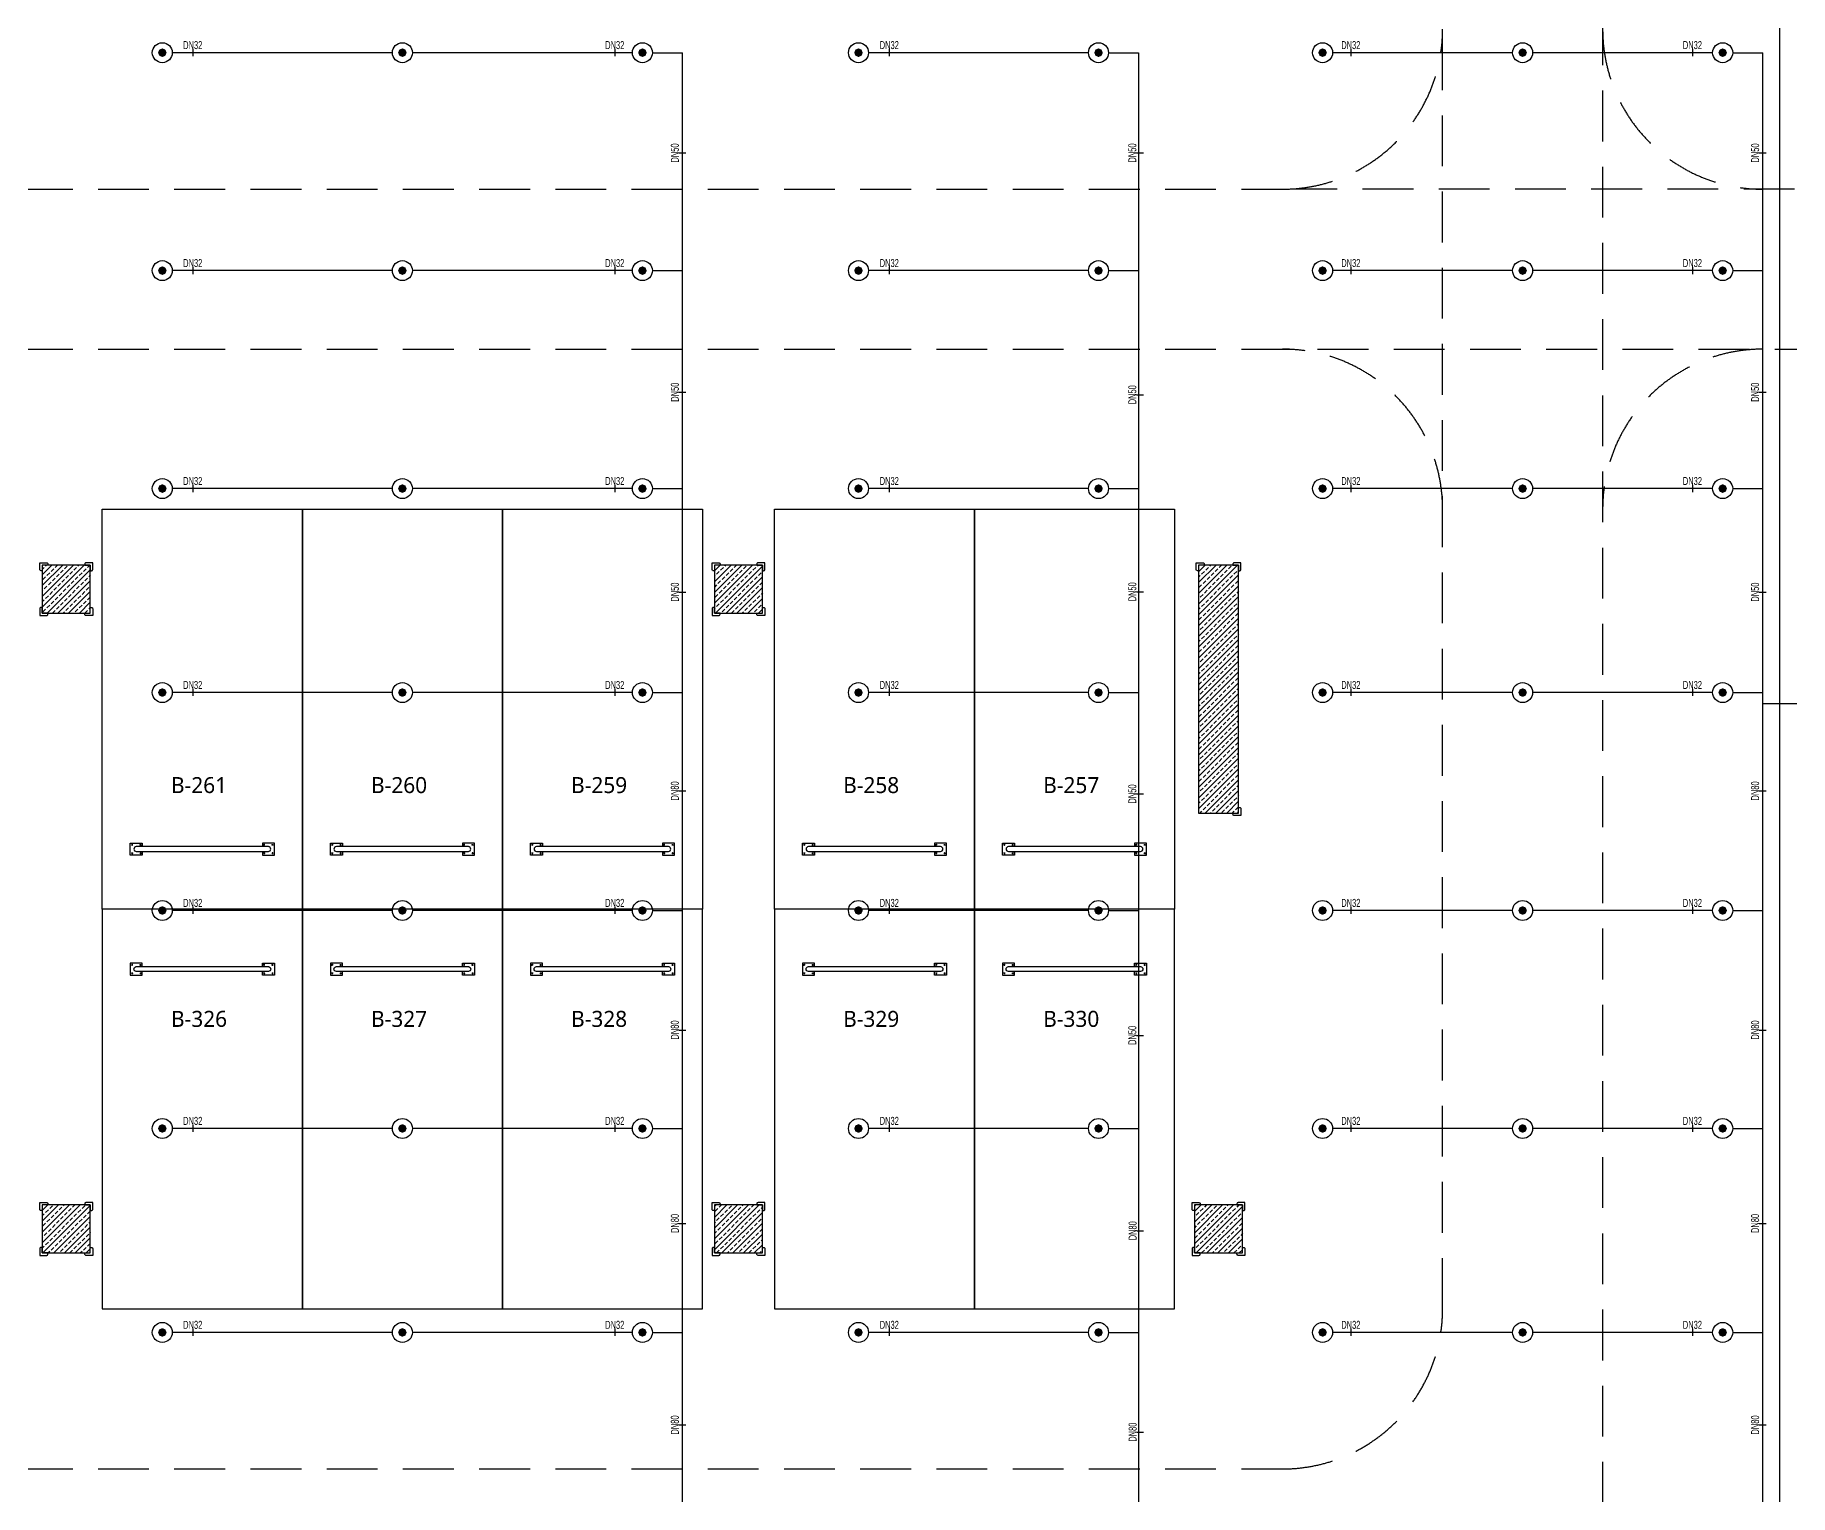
# Model space of a CAD drawing. Header units: millimetres. Extents: x -379292 to 1221486, y 92049 to 447512.
# Drawn here: x 394038 to 415968, y 205294 to 223545 of the extents above; entities that cross this region are included whole.
import ezdxf
from ezdxf.enums import TextEntityAlignment as Align

# ---------------------------------------------------------------- set-up
doc = ezdxf.new("R2010")
doc.units = ezdxf.units.MM
doc.linetypes.add('HIDDEN', pattern=[9.525, 6.35, -3.175])
for name, color, linetype in [('-M-YNGN-BORUID', 7, 'Continuous'), ('-M-YNGN-BORUUZUN', 7, 'Continuous'), ('-M-YNGN-BORUYUK', 7, 'Continuous'), ('-M-YNGN-SPR-YUK', 7, 'Continuous'), ('-M-YNGN-ZON4-CAP-', 7, 'Continuous'), ('-M-YNGN-ZON4-SPR-', 7, 'Continuous'), ('05_HATCH CONCRETE', 141, 'Continuous'), ('05_SYMBOL', 2, 'Continuous'), ('202-A-Y-MahalAd', 141, 'Continuous')]:
    doc.layers.add(name, color=color, linetype=linetype)
doc.layers.add('-M-YNGN-SPR-CAPCIZGI', color=188, linetype='Continuous', plot=False)
doc.layers.add('-M-YNGN-ZON4', color=3, linetype='SP', lineweight=30)
doc.styles.add('CIZGI', font='tahoma.ttf', dxfattribs={"width": 0.8, "oblique": 20})
doc.styles.add('HCAD', font='HCAD.SHX', dxfattribs={"width": 0.8, "height": 0.2})
doc.styles.add('PIPESIZE', font='hcad.shx', dxfattribs={"width": 0.8})
doc.styles.add('SPR-NOT', font='romans.shx')
doc.styles.get("Standard").update_dxf_attribs({"font": 'segoeuil.ttf'})
doc.linetypes.add('SP', pattern='A,2,-0.1,["SP",CIZGI,S=0.14,R=0.2,X=0,Y=-0.07],-0.255', length=2.355)
pattern_1 = [(225, (905000, -3e-07), (67.351921, -67.351921), []), (225, (904932.65, -3e-07), (67.351921, -67.351921), [47.625, -23.8125])]

# ---------------------------------------------------------------- blocks, each defined once
blk = doc.blocks.new('202_Vida')
at = {"color": 0, "linetype": 'ByBlock', "ltscale": 0.2}
for points in [[(1, 0), (-1, 0)], [(0, 1), (0, -1)]]:
    blk.add_lwpolyline(points, dxfattribs=at)
at = {"color": 0, "linetype": 'ByBlock'}
for radius in [0.42, 0.23, 0.155]:
    blk.add_circle((0, 0), radius, dxfattribs=at)
blk = doc.blocks.new('202_Stoper')
at = {"color": 0, "linetype": 'ByBlock'}
for points in [[(-750, -30), (-750, -75), (-900, -75), (-900, 75), (-750, 75), (-750, 30)], [(750, -30), (750, -75), (900, -75), (900, 75), (750, 75), (750, 30)]]:
    blk.add_lwpolyline(points, dxfattribs=at)
blk.add_lwpolyline([(825, -30, 1), (825, 30), (-825, 30, 1), (-825, -30)], format="xyb", close=True, dxfattribs=at)
at = {"color": 0, "linetype": 'ByBlock', "yscale": 10, "zscale": 10, "rotation": 180}
for p, xscale in [((-877, 53), -10), ((-772, 53), 10), ((772, 53), -10), ((877, 53), 10)]:
    blk.add_blockref('202_Vida', p, dxfattribs=dict(at, xscale=xscale))
at = {"color": 0, "linetype": 'ByBlock', "yscale": 10, "zscale": 10}
for p, xscale in [((-877, -52), 10), ((-772, -52), -10), ((772, -52), 10), ((877, -52), -10)]:
    blk.add_blockref('202_Vida', p, dxfattribs=dict(at, xscale=xscale))
blk = doc.blocks.new('202_Mahalblok')
at = {"color": 0, "linetype": 'ByBlock', "flags": 128}
blk.add_lwpolyline([(0, 0), (0, 5000), (2500, 5000), (2500, 0)], close=True, dxfattribs=at)
at = {"color": 252}
blk.add_blockref('202_Stoper', (1250, 750), dxfattribs=at)
at = {"color": 0, "linetype": 'ByBlock', "ltscale": 25}
blk.add_attdef('MAHALNO', text='', height=200, dxfattribs=at).set_placement((1209, 1390), align=Align.BOTTOM_CENTER)
blk = doc.blocks.new('bariyer')
at = {"color": 8, "ltscale": 25}
blk.add_lwpolyline([(0, -70), (15, -70, 0.414214), (30, -55), (30, 30), (-55, 30, 0.414214), (-70, 15), (-70, 0), (0, 0)], format="xyb", close=True, dxfattribs=at)
blk = doc.blocks.new('OtoParkBodrumKatMimari')
at = {"layer": '05_HATCH CONCRETE'}
h = blk.add_hatch(dxfattribs=at)
h.set_pattern_fill('ANSI33', color=8, scale=15, angle=180, style=0)
h.set_pattern_definition(pattern_1)
h.paths.add_polyline_path([(113600, 116100), (113000, 116100), (113000, 115500), (113600, 115500)])
h = blk.add_hatch(dxfattribs=at)
h.set_pattern_fill('ANSI33', color=8, scale=15, angle=180, style=0)
h.set_pattern_definition(pattern_1)
h.paths.add_polyline_path([(122000, 116100), (121400, 116100), (121400, 115500), (122000, 115500)])
h = blk.add_hatch(dxfattribs=at)
h.set_pattern_fill('ANSI33', color=8, scale=15, angle=180, style=0)
h.set_pattern_definition(pattern_1)
h.paths.add_polyline_path([(127950, 116100), (127450, 116100), (127450, 113000), (127950, 113000)])
h = blk.add_hatch(dxfattribs=at)
h.set_pattern_fill('ANSI33', color=8, scale=15, angle=180, style=0)
h.set_pattern_definition(pattern_1)
h.paths.add_polyline_path([(113600, 108100), (113000, 108100), (113000, 107500), (113600, 107500)])
h = blk.add_hatch(dxfattribs=at)
h.set_pattern_fill('ANSI33', color=8, scale=15, angle=180, style=0)
h.set_pattern_definition(pattern_1)
h.paths.add_polyline_path([(122000, 108100), (121400, 108100), (121400, 107500), (122000, 107500)])
h = blk.add_hatch(dxfattribs=at)
h.set_pattern_fill('ANSI33', color=8, scale=15, angle=180, style=0)
h.set_pattern_definition(pattern_1)
h.paths.add_polyline_path([(128000, 108100), (127400, 108100), (127400, 107500), (128000, 107500)])
at = {"color": 5}
for points in [[(113600, 116100), (113000, 116100), (113000, 115500), (113600, 115500)], [(122000, 116100), (121400, 116100), (121400, 115500), (122000, 115500)], [(127950, 116100), (127450, 116100), (127450, 113000), (127950, 113000)], [(113600, 108100), (113000, 108100), (113000, 107500), (113600, 107500)], [(122000, 108100), (121400, 108100), (121400, 107500), (122000, 107500)], [(128000, 108100), (127400, 108100), (127400, 107500), (128000, 107500)]]:
    blk.add_lwpolyline(points, close=True, dxfattribs=at)
at = {"layer": '05_SYMBOL', "color": 252, "linetype": 'HIDDEN', "ltscale": 100}
for points in [[(132500, 166800), (132500, 53048)], [(130500, 106800), (130500, 132800)], [(19400, 120800), (128500, 120800)], [(19400, 118800), (135650, 118800)], [(19400, 104800), (128500, 104800)]]:
    blk.add_lwpolyline(points, dxfattribs=at)
for points in [[(128500, 120800, 0.414214), (130500, 122800)], [(132500, 122800, 0.414214), (134500, 120800, -1)], [(140650, 88852), (140650, 116000, 0.414214), (135850, 120800), (128600, 120800)], [(130500, 116800, 0.414214), (128500, 118800)], [(132500, 116800, -0.414214), (134500, 118800, 1)], [(128500, 104800, 0.414214), (130500, 106800)]]:
    blk.add_lwpolyline(points, format="xyb", dxfattribs=at)
at = {"layer": '05_SYMBOL', "color": 8, "xscale": -1}
for p in [(113000, 116100), (121400, 116100), (127450, 116100), (113000, 108100), (121400, 108100), (127400, 108100)]:
    blk.add_blockref('bariyer', p, dxfattribs=at)
at = {"layer": '05_SYMBOL', "color": 8}
for p in [(113600, 116100), (122000, 116100), (127950, 116100), (113600, 108100), (122000, 108100), (128000, 108100)]:
    blk.add_blockref('bariyer', p, dxfattribs=at)
at = {"layer": '05_SYMBOL', "color": 8, "rotation": 180}
for p in [(113000, 115500), (121400, 115500), (113000, 107500), (121400, 107500), (127400, 107500)]:
    blk.add_blockref('bariyer', p, dxfattribs=at)
at = {"layer": '05_SYMBOL', "color": 8, "xscale": -1, "rotation": 180}
for p in [(113600, 115500), (122000, 115500), (127950, 113000), (113600, 107500), (122000, 107500), (128000, 107500)]:
    blk.add_blockref('bariyer', p, dxfattribs=at)
at = {"layer": '202-A-Y-MahalAd', "color": 8, "ltscale": 25}
for p, values in [((113750, 111800), {'MAHALNO': 'B-261'}), ((116250, 111800), {'MAHALNO': 'B-260'}), ((118750, 111800), {'MAHALNO': 'B-259'}), ((122150, 111800), {'MAHALNO': 'B-258'}), ((124650, 111800), {'MAHALNO': 'B-257'})]:
    blk.add_blockref('202_Mahalblok', p, dxfattribs=at).add_auto_attribs(values)
ref = blk.add_blockref('202_Mahalblok', (113750, 111800), dxfattribs=dict(at, xscale=-1, rotation=180))
ref.add_attrib('MAHALNO', 'B-326', dxfattribs={"layer": '0', "color": 0, "linetype": 'ByBlock', "ltscale": 25, "height": 200}).set_placement((114959, 110267), align=Align.BOTTOM_CENTER)
ref = blk.add_blockref('202_Mahalblok', (116250, 111800), dxfattribs=dict(at, xscale=-1, rotation=180))
ref.add_attrib('MAHALNO', 'B-327', dxfattribs={"layer": '0', "color": 0, "linetype": 'ByBlock', "ltscale": 25, "height": 200}).set_placement((117459, 110267), align=Align.BOTTOM_CENTER)
ref = blk.add_blockref('202_Mahalblok', (118750, 111800), dxfattribs=dict(at, xscale=-1, rotation=180))
ref.add_attrib('MAHALNO', 'B-328', dxfattribs={"layer": '0', "color": 0, "linetype": 'ByBlock', "ltscale": 25, "height": 200}).set_placement((119959, 110267), align=Align.BOTTOM_CENTER)
ref = blk.add_blockref('202_Mahalblok', (122150, 111800), dxfattribs=dict(at, xscale=-1, rotation=180))
ref.add_attrib('MAHALNO', 'B-329', dxfattribs={"layer": '0', "color": 0, "linetype": 'ByBlock', "ltscale": 25, "height": 200}).set_placement((123359, 110267), align=Align.BOTTOM_CENTER)
ref = blk.add_blockref('202_Mahalblok', (124650, 111800), dxfattribs=dict(at, xscale=-1, rotation=180))
ref.add_attrib('MAHALNO', 'B-330', dxfattribs={"layer": '0', "color": 0, "linetype": 'ByBlock', "ltscale": 25, "height": 200}).set_placement((125859, 110267), align=Align.BOTTOM_CENTER)
blk = doc.blocks.new('SP-C-UP-12')
at = {"ltscale": 10}
blk.add_line((0, 0), (0, 0), dxfattribs=at)
at = {"color": 1, "linetype": 'Continuous'}
blk.add_circle((0, 0), 12.5, dxfattribs=at)
at = {"ltscale": 10}
for points in [[(-5.4, 0), (-3.8, 3.8), (-3.8, -3.8), (0, 5.4)], [(-3.8, -3.8), (0, 5.4), (0, -5.4), (3.8, 3.8)], [(0, -5.4), (3.8, 3.8), (3.8, -3.8), (5.4, 0)]]:
    blk.add_solid(points, dxfattribs=at)
at = {"layer": '-M-YNGN-SPR-YUK', "style": 'SPR-NOT', "width": 0.5, "flags": 9}
for tag, p in [('YUK', (0, 17.8)), ('CAP', (0, 14.4)), ('TIP', (0.2, 10.8))]:
    blk.add_attdef(tag, text='', height=2.5, dxfattribs=at).set_placement(p, align=Align.MIDDLE_CENTER)
blk = doc.blocks.new('SPRKL100')
at = {"layer": '-M-YNGN-SPR-CAPCIZGI'}
blk.add_line((0, 0.43), (0, -0.43), dxfattribs=at)
at = {"layer": '-M-YNGN-BORUID', "color": 0, "style": 'HCAD', "width": 0.8, "flags": 1}
blk.add_attdef('DIC', text='', height=0.4, dxfattribs=at).set_placement((0, -1.69), align=Align.CENTER)
at = {"layer": '-M-YNGN-BORUUZUN', "color": 0, "style": 'HCAD', "width": 0.7}
blk.add_attdef('BOY', text='', height=0.8, dxfattribs=at).set_placement((0, -1.08), align=Align.CENTER)
at = {"layer": '-M-YNGN-BORUYUK', "color": 6, "style": 'PIPESIZE', "width": 0.8}
blk.add_attdef('YUK', text='', height=0.5, dxfattribs=at).set_placement((0, 1.87), align=Align.CENTER)
at = {"color": 0, "style": 'PIPESIZE', "width": 0.7}
blk.add_attdef('CAP', text='', height=1, dxfattribs=at).set_placement((0, 0.45), align=Align.CENTER)
blk = doc.blocks.new('A$C69E781E7')
at = {"layer": '-M-YNGN-ZON4', "ltscale": 500}
for p, q in [((-459.8, -215.1), (-459.8, -4466.9)), ((-2193.4, -2137.6), (-2468.4, -2137.6)), ((-1893.4, -2137.6), (-2168.4, -2137.6)), ((-1868.4, -2137.6), (-1830.9, -2137.6)), ((-1830.9, -7485.1), (-1830.9, -2137.6)), ((-1323.4, -2137.6), (-1598.4, -2137.6)), ((-1298.4, -2137.6), (-1260.9, -2137.6)), ((-1260.9, -2137.6), (-1260.9, -7485.1)), ((-793.4, -2137.6), (-1018.4, -2137.6)), ((-543.4, -2137.6), (-768.4, -2137.6)), ((-518.4, -2137.6), (-480.9, -2137.6)), ((-480.9, -7485.1), (-480.9, -2137.6)), ((-2193.4, -2410.1), (-2468.4, -2410.1)), ((-1893.4, -2410.1), (-2168.4, -2410.1)), ((-1868.4, -2410.1), (-1830.9, -2410.1)), ((-1323.4, -2410.1), (-1598.4, -2410.1)), ((-1298.4, -2410.1), (-1260.9, -2410.1)), ((-793.4, -2410.1), (-1018.4, -2410.1)), ((-543.4, -2410.1), (-768.4, -2410.1)), ((-518.4, -2410.1), (-480.9, -2410.1)), ((-2193.4, -2682.6), (-2468.4, -2682.6)), ((-1893.4, -2682.6), (-2168.4, -2682.6)), ((-1868.4, -2682.6), (-1830.9, -2682.6)), ((-1323.4, -2682.6), (-1598.4, -2682.6)), ((-1298.4, -2682.6), (-1260.9, -2682.6)), ((-793.4, -2682.6), (-1018.4, -2682.6)), ((-543.4, -2682.6), (-768.4, -2682.6)), ((-518.4, -2682.6), (-480.9, -2682.6)), ((-2193.4, -2937.6), (-2468.4, -2937.6)), ((-1893.4, -2937.6), (-2168.4, -2937.6)), ((-1868.4, -2937.6), (-1830.9, -2937.6)), ((-1323.4, -2937.6), (-1598.4, -2937.6)), ((-1298.4, -2937.6), (-1260.9, -2937.6)), ((-793.4, -2937.6), (-1018.4, -2937.6)), ((-543.4, -2937.6), (-768.4, -2937.6)), ((-518.4, -2937.6), (-480.9, -2937.6)), ((-305.9, -2951.9), (-480.9, -2951.9)), ((-2193.4, -3210.1), (-2468.4, -3210.1)), ((-1893.4, -3210.1), (-2168.4, -3210.1)), ((-1868.4, -3210.1), (-1830.9, -3210.1)), ((-1323.4, -3210.1), (-1598.4, -3210.1)), ((-1298.4, -3210.1), (-1260.9, -3210.1)), ((-793.4, -3210.1), (-1018.4, -3210.1)), ((-543.4, -3210.1), (-768.4, -3210.1)), ((-518.4, -3210.1), (-480.9, -3210.1)), ((-2193.4, -3482.6), (-2468.4, -3482.6)), ((-1893.4, -3482.6), (-2168.4, -3482.6)), ((-1868.4, -3482.6), (-1830.9, -3482.6)), ((-1323.4, -3482.6), (-1598.4, -3482.6)), ((-1298.4, -3482.6), (-1260.9, -3482.6)), ((-793.4, -3482.6), (-1018.4, -3482.6)), ((-543.4, -3482.6), (-768.4, -3482.6)), ((-518.4, -3482.6), (-480.9, -3482.6)), ((-2193.4, -3737.6), (-2468.4, -3737.6)), ((-1893.4, -3737.6), (-2168.4, -3737.6)), ((-1868.4, -3737.6), (-1830.9, -3737.6)), ((-1323.4, -3737.6), (-1598.4, -3737.6)), ((-1298.4, -3737.6), (-1260.9, -3737.6)), ((-793.4, -3737.6), (-1018.4, -3737.6)), ((-543.4, -3737.6), (-768.4, -3737.6)), ((-518.4, -3737.6), (-480.9, -3737.6))]:
    blk.add_line(p, q, dxfattribs=at)
at = {"layer": '-M-YNGN-ZON4-CAP-'}
ref = blk.add_blockref('SPRKL100', (-2442.9, -2137.6), dxfattribs=dict(at, xscale=10, yscale=10, zscale=10))
ref.add_attrib('CAP', 'DN32', dxfattribs={"layer": '0', "color": 0, "height": 10, "style": 'PIPESIZE', "width": 0.7}).set_placement((-2442.9, -2133.1), align=Align.CENTER)
ref = blk.add_blockref('SPRKL100', (-1915.5, -2137.6), dxfattribs=dict(at, xscale=10, yscale=10, zscale=10))
ref.add_attrib('CAP', 'DN32', dxfattribs={"layer": '0', "color": 0, "height": 10, "style": 'PIPESIZE', "width": 0.7}).set_placement((-1915.5, -2133.1), align=Align.CENTER)
ref = blk.add_blockref('SPRKL100', (-1572.4, -2137.6), dxfattribs=dict(at, xscale=10, yscale=10, zscale=10))
ref.add_attrib('CAP', 'DN32', dxfattribs={"layer": '0', "color": 0, "height": 10, "style": 'PIPESIZE', "width": 0.7}).set_placement((-1572.4, -2133.1), align=Align.CENTER)
ref = blk.add_blockref('SPRKL100', (-995.6, -2137.6), dxfattribs=dict(at, xscale=10, yscale=10, zscale=10))
ref.add_attrib('CAP', 'DN32', dxfattribs={"layer": '0', "color": 0, "height": 10, "style": 'PIPESIZE', "width": 0.7}).set_placement((-995.6, -2133.1), align=Align.CENTER)
ref = blk.add_blockref('SPRKL100', (-568.7, -2137.6), dxfattribs=dict(at, xscale=10, yscale=10, zscale=10))
ref.add_attrib('CAP', 'DN32', dxfattribs={"layer": '0', "color": 0, "height": 10, "style": 'PIPESIZE', "width": 0.7}).set_placement((-568.7, -2133.1), align=Align.CENTER)
ref = blk.add_blockref('SPRKL100', (-1830.9, -2263), dxfattribs=dict(at, xscale=10.00000000000001, yscale=10.00000000000001, zscale=10.00000000000001, rotation=90))
ref.add_attrib('CAP', 'DN50', dxfattribs={"layer": '0', "color": 0, "height": 10, "rotation": 90, "style": 'PIPESIZE', "width": 0.7}).set_placement((-1835.4, -2263), align=Align.CENTER)
ref = blk.add_blockref('SPRKL100', (-1259.2, -2263), dxfattribs=dict(at, xscale=10.00000000000001, yscale=10.00000000000001, zscale=10.00000000000001, rotation=90))
ref.add_attrib('CAP', 'DN50', dxfattribs={"layer": '0', "color": 0, "height": 10, "rotation": 90, "style": 'PIPESIZE', "width": 0.7}).set_placement((-1263.7, -2263), align=Align.CENTER)
ref = blk.add_blockref('SPRKL100', (-480.9, -2263), dxfattribs=dict(at, xscale=10.00000000000001, yscale=10.00000000000001, zscale=10.00000000000001, rotation=90))
ref.add_attrib('CAP', 'DN50', dxfattribs={"layer": '0', "color": 0, "height": 10, "rotation": 90, "style": 'PIPESIZE', "width": 0.7}).set_placement((-485.4, -2263), align=Align.CENTER)
ref = blk.add_blockref('SPRKL100', (-2442.9, -2410.1), dxfattribs=dict(at, xscale=10, yscale=10, zscale=10))
ref.add_attrib('CAP', 'DN32', dxfattribs={"layer": '0', "color": 0, "height": 10, "style": 'PIPESIZE', "width": 0.7}).set_placement((-2442.9, -2405.6), align=Align.CENTER)
ref = blk.add_blockref('SPRKL100', (-1915.5, -2410.1), dxfattribs=dict(at, xscale=10, yscale=10, zscale=10))
ref.add_attrib('CAP', 'DN32', dxfattribs={"layer": '0', "color": 0, "height": 10, "style": 'PIPESIZE', "width": 0.7}).set_placement((-1915.5, -2405.6), align=Align.CENTER)
ref = blk.add_blockref('SPRKL100', (-1572.4, -2410.1), dxfattribs=dict(at, xscale=10, yscale=10, zscale=10))
ref.add_attrib('CAP', 'DN32', dxfattribs={"layer": '0', "color": 0, "height": 10, "style": 'PIPESIZE', "width": 0.7}).set_placement((-1572.4, -2405.6), align=Align.CENTER)
ref = blk.add_blockref('SPRKL100', (-995.6, -2410.1), dxfattribs=dict(at, xscale=10, yscale=10, zscale=10))
ref.add_attrib('CAP', 'DN32', dxfattribs={"layer": '0', "color": 0, "height": 10, "style": 'PIPESIZE', "width": 0.7}).set_placement((-995.6, -2405.6), align=Align.CENTER)
ref = blk.add_blockref('SPRKL100', (-568.7, -2410.1), dxfattribs=dict(at, xscale=10, yscale=10, zscale=10))
ref.add_attrib('CAP', 'DN32', dxfattribs={"layer": '0', "color": 0, "height": 10, "style": 'PIPESIZE', "width": 0.7}).set_placement((-568.7, -2405.6), align=Align.CENTER)
ref = blk.add_blockref('SPRKL100', (-1830.9, -2562.1), dxfattribs=dict(at, xscale=10.00000000000001, yscale=10.00000000000001, zscale=10.00000000000001, rotation=90))
ref.add_attrib('CAP', 'DN50', dxfattribs={"layer": '0', "color": 0, "height": 10, "rotation": 90, "style": 'PIPESIZE', "width": 0.7}).set_placement((-1835.4, -2562.1), align=Align.CENTER)
ref = blk.add_blockref('SPRKL100', (-1259.2, -2565.3), dxfattribs=dict(at, xscale=10.00000000000001, yscale=10.00000000000001, zscale=10.00000000000001, rotation=90))
ref.add_attrib('CAP', 'DN50', dxfattribs={"layer": '0', "color": 0, "height": 10, "rotation": 90, "style": 'PIPESIZE', "width": 0.7}).set_placement((-1263.7, -2565.3), align=Align.CENTER)
ref = blk.add_blockref('SPRKL100', (-480.9, -2562.1), dxfattribs=dict(at, xscale=10.00000000000001, yscale=10.00000000000001, zscale=10.00000000000001, rotation=90))
ref.add_attrib('CAP', 'DN50', dxfattribs={"layer": '0', "color": 0, "height": 10, "rotation": 90, "style": 'PIPESIZE', "width": 0.7}).set_placement((-485.4, -2562.1), align=Align.CENTER)
ref = blk.add_blockref('SPRKL100', (-2442.9, -2682.6), dxfattribs=dict(at, xscale=10, yscale=10, zscale=10))
ref.add_attrib('CAP', 'DN32', dxfattribs={"layer": '0', "color": 0, "height": 10, "style": 'PIPESIZE', "width": 0.7}).set_placement((-2442.9, -2678.1), align=Align.CENTER)
ref = blk.add_blockref('SPRKL100', (-1915.5, -2682.6), dxfattribs=dict(at, xscale=10, yscale=10, zscale=10))
ref.add_attrib('CAP', 'DN32', dxfattribs={"layer": '0', "color": 0, "height": 10, "style": 'PIPESIZE', "width": 0.7}).set_placement((-1915.5, -2678.1), align=Align.CENTER)
ref = blk.add_blockref('SPRKL100', (-1572.4, -2682.6), dxfattribs=dict(at, xscale=10, yscale=10, zscale=10))
ref.add_attrib('CAP', 'DN32', dxfattribs={"layer": '0', "color": 0, "height": 10, "style": 'PIPESIZE', "width": 0.7}).set_placement((-1572.4, -2678.1), align=Align.CENTER)
ref = blk.add_blockref('SPRKL100', (-995.6, -2682.6), dxfattribs=dict(at, xscale=10, yscale=10, zscale=10))
ref.add_attrib('CAP', 'DN32', dxfattribs={"layer": '0', "color": 0, "height": 10, "style": 'PIPESIZE', "width": 0.7}).set_placement((-995.6, -2678.1), align=Align.CENTER)
ref = blk.add_blockref('SPRKL100', (-568.7, -2682.6), dxfattribs=dict(at, xscale=10, yscale=10, zscale=10))
ref.add_attrib('CAP', 'DN32', dxfattribs={"layer": '0', "color": 0, "height": 10, "style": 'PIPESIZE', "width": 0.7}).set_placement((-568.7, -2678.1), align=Align.CENTER)
ref = blk.add_blockref('SPRKL100', (-1830.9, -2812), dxfattribs=dict(at, xscale=10.00000000000001, yscale=10.00000000000001, zscale=10.00000000000001, rotation=90))
ref.add_attrib('CAP', 'DN50', dxfattribs={"layer": '0', "color": 0, "height": 10, "rotation": 90, "style": 'PIPESIZE', "width": 0.7}).set_placement((-1835.4, -2812), align=Align.CENTER)
ref = blk.add_blockref('SPRKL100', (-1259.2, -2811.7), dxfattribs=dict(at, xscale=10.00000000000001, yscale=10.00000000000001, zscale=10.00000000000001, rotation=90))
ref.add_attrib('CAP', 'DN50', dxfattribs={"layer": '0', "color": 0, "height": 10, "rotation": 90, "style": 'PIPESIZE', "width": 0.7}).set_placement((-1263.7, -2811.7), align=Align.CENTER)
ref = blk.add_blockref('SPRKL100', (-480.9, -2812), dxfattribs=dict(at, xscale=10.00000000000001, yscale=10.00000000000001, zscale=10.00000000000001, rotation=90))
ref.add_attrib('CAP', 'DN50', dxfattribs={"layer": '0', "color": 0, "height": 10, "rotation": 90, "style": 'PIPESIZE', "width": 0.7}).set_placement((-485.4, -2812), align=Align.CENTER)
ref = blk.add_blockref('SPRKL100', (-2442.9, -2937.6), dxfattribs=dict(at, xscale=10, yscale=10, zscale=10))
ref.add_attrib('CAP', 'DN32', dxfattribs={"layer": '0', "color": 0, "height": 10, "style": 'PIPESIZE', "width": 0.7}).set_placement((-2442.9, -2933.1), align=Align.CENTER)
ref = blk.add_blockref('SPRKL100', (-1915.5, -2937.6), dxfattribs=dict(at, xscale=10, yscale=10, zscale=10))
ref.add_attrib('CAP', 'DN32', dxfattribs={"layer": '0', "color": 0, "height": 10, "style": 'PIPESIZE', "width": 0.7}).set_placement((-1915.5, -2933.1), align=Align.CENTER)
ref = blk.add_blockref('SPRKL100', (-1572.4, -2937.6), dxfattribs=dict(at, xscale=10, yscale=10, zscale=10))
ref.add_attrib('CAP', 'DN32', dxfattribs={"layer": '0', "color": 0, "height": 10, "style": 'PIPESIZE', "width": 0.7}).set_placement((-1572.4, -2933.1), align=Align.CENTER)
ref = blk.add_blockref('SPRKL100', (-995.6, -2937.6), dxfattribs=dict(at, xscale=10, yscale=10, zscale=10))
ref.add_attrib('CAP', 'DN32', dxfattribs={"layer": '0', "color": 0, "height": 10, "style": 'PIPESIZE', "width": 0.7}).set_placement((-995.6, -2933.1), align=Align.CENTER)
ref = blk.add_blockref('SPRKL100', (-568.7, -2937.6), dxfattribs=dict(at, xscale=10, yscale=10, zscale=10))
ref.add_attrib('CAP', 'DN32', dxfattribs={"layer": '0', "color": 0, "height": 10, "style": 'PIPESIZE', "width": 0.7}).set_placement((-568.7, -2933.1), align=Align.CENTER)
ref = blk.add_blockref('SPRKL100', (-1830.9, -3060.6), dxfattribs=dict(at, xscale=10.00000000000001, yscale=10.00000000000001, zscale=10.00000000000001, rotation=90))
ref.add_attrib('CAP', 'DN80', dxfattribs={"layer": '0', "color": 0, "height": 10, "rotation": 90, "style": 'PIPESIZE', "width": 0.7}).set_placement((-1835.4, -3060.6), align=Align.CENTER)
ref = blk.add_blockref('SPRKL100', (-1259.2, -3064.4), dxfattribs=dict(at, xscale=10.00000000000001, yscale=10.00000000000001, zscale=10.00000000000001, rotation=90))
ref.add_attrib('CAP', 'DN50', dxfattribs={"layer": '0', "color": 0, "height": 10, "rotation": 90, "style": 'PIPESIZE', "width": 0.7}).set_placement((-1263.7, -3064.4), align=Align.CENTER)
ref = blk.add_blockref('SPRKL100', (-480.9, -3060.6), dxfattribs=dict(at, xscale=10.00000000000001, yscale=10.00000000000001, zscale=10.00000000000001, rotation=90))
ref.add_attrib('CAP', 'DN80', dxfattribs={"layer": '0', "color": 0, "height": 10, "rotation": 90, "style": 'PIPESIZE', "width": 0.7}).set_placement((-485.4, -3060.6), align=Align.CENTER)
ref = blk.add_blockref('SPRKL100', (-2442.9, -3210.1), dxfattribs=dict(at, xscale=10, yscale=10, zscale=10))
ref.add_attrib('CAP', 'DN32', dxfattribs={"layer": '0', "color": 0, "height": 10, "style": 'PIPESIZE', "width": 0.7}).set_placement((-2442.9, -3205.6), align=Align.CENTER)
ref = blk.add_blockref('SPRKL100', (-1915.5, -3210.1), dxfattribs=dict(at, xscale=10, yscale=10, zscale=10))
ref.add_attrib('CAP', 'DN32', dxfattribs={"layer": '0', "color": 0, "height": 10, "style": 'PIPESIZE', "width": 0.7}).set_placement((-1915.5, -3205.6), align=Align.CENTER)
ref = blk.add_blockref('SPRKL100', (-1572.4, -3210.1), dxfattribs=dict(at, xscale=10, yscale=10, zscale=10))
ref.add_attrib('CAP', 'DN32', dxfattribs={"layer": '0', "color": 0, "height": 10, "style": 'PIPESIZE', "width": 0.7}).set_placement((-1572.4, -3205.6), align=Align.CENTER)
ref = blk.add_blockref('SPRKL100', (-995.6, -3210.1), dxfattribs=dict(at, xscale=10, yscale=10, zscale=10))
ref.add_attrib('CAP', 'DN32', dxfattribs={"layer": '0', "color": 0, "height": 10, "style": 'PIPESIZE', "width": 0.7}).set_placement((-995.6, -3205.6), align=Align.CENTER)
ref = blk.add_blockref('SPRKL100', (-568.7, -3210.1), dxfattribs=dict(at, xscale=10, yscale=10, zscale=10))
ref.add_attrib('CAP', 'DN32', dxfattribs={"layer": '0', "color": 0, "height": 10, "style": 'PIPESIZE', "width": 0.7}).set_placement((-568.7, -3205.6), align=Align.CENTER)
ref = blk.add_blockref('SPRKL100', (-1830.9, -3359.5), dxfattribs=dict(at, xscale=10.00000000000001, yscale=10.00000000000001, zscale=10.00000000000001, rotation=90))
ref.add_attrib('CAP', 'DN80', dxfattribs={"layer": '0', "color": 0, "height": 10, "rotation": 90, "style": 'PIPESIZE', "width": 0.7}).set_placement((-1835.4, -3359.5), align=Align.CENTER)
ref = blk.add_blockref('SPRKL100', (-1259.2, -3366.2), dxfattribs=dict(at, xscale=10.00000000000001, yscale=10.00000000000001, zscale=10.00000000000001, rotation=90))
ref.add_attrib('CAP', 'DN50', dxfattribs={"layer": '0', "color": 0, "height": 10, "rotation": 90, "style": 'PIPESIZE', "width": 0.7}).set_placement((-1263.7, -3366.2), align=Align.CENTER)
ref = blk.add_blockref('SPRKL100', (-480.9, -3359.5), dxfattribs=dict(at, xscale=10.00000000000001, yscale=10.00000000000001, zscale=10.00000000000001, rotation=90))
ref.add_attrib('CAP', 'DN80', dxfattribs={"layer": '0', "color": 0, "height": 10, "rotation": 90, "style": 'PIPESIZE', "width": 0.7}).set_placement((-485.4, -3359.5), align=Align.CENTER)
ref = blk.add_blockref('SPRKL100', (-2442.9, -3482.6), dxfattribs=dict(at, xscale=10, yscale=10, zscale=10))
ref.add_attrib('CAP', 'DN32', dxfattribs={"layer": '0', "color": 0, "height": 10, "style": 'PIPESIZE', "width": 0.7}).set_placement((-2442.9, -3478.1), align=Align.CENTER)
ref = blk.add_blockref('SPRKL100', (-1915.5, -3482.6), dxfattribs=dict(at, xscale=10, yscale=10, zscale=10))
ref.add_attrib('CAP', 'DN32', dxfattribs={"layer": '0', "color": 0, "height": 10, "style": 'PIPESIZE', "width": 0.7}).set_placement((-1915.5, -3478.1), align=Align.CENTER)
ref = blk.add_blockref('SPRKL100', (-1572.4, -3482.6), dxfattribs=dict(at, xscale=10, yscale=10, zscale=10))
ref.add_attrib('CAP', 'DN32', dxfattribs={"layer": '0', "color": 0, "height": 10, "style": 'PIPESIZE', "width": 0.7}).set_placement((-1572.4, -3478.1), align=Align.CENTER)
ref = blk.add_blockref('SPRKL100', (-995.6, -3482.6), dxfattribs=dict(at, xscale=10, yscale=10, zscale=10))
ref.add_attrib('CAP', 'DN32', dxfattribs={"layer": '0', "color": 0, "height": 10, "style": 'PIPESIZE', "width": 0.7}).set_placement((-995.6, -3478.1), align=Align.CENTER)
ref = blk.add_blockref('SPRKL100', (-568.7, -3482.6), dxfattribs=dict(at, xscale=10, yscale=10, zscale=10))
ref.add_attrib('CAP', 'DN32', dxfattribs={"layer": '0', "color": 0, "height": 10, "style": 'PIPESIZE', "width": 0.7}).set_placement((-568.7, -3478.1), align=Align.CENTER)
ref = blk.add_blockref('SPRKL100', (-1830.9, -3601.4), dxfattribs=dict(at, xscale=10.00000000000001, yscale=10.00000000000001, zscale=10.00000000000001, rotation=90))
ref.add_attrib('CAP', 'DN80', dxfattribs={"layer": '0', "color": 0, "height": 10, "rotation": 90, "style": 'PIPESIZE', "width": 0.7}).set_placement((-1835.4, -3601.4), align=Align.CENTER)
ref = blk.add_blockref('SPRKL100', (-480.9, -3601.4), dxfattribs=dict(at, xscale=10.00000000000001, yscale=10.00000000000001, zscale=10.00000000000001, rotation=90))
ref.add_attrib('CAP', 'DN80', dxfattribs={"layer": '0', "color": 0, "height": 10, "rotation": 90, "style": 'PIPESIZE', "width": 0.7}).set_placement((-485.4, -3601.4), align=Align.CENTER)
ref = blk.add_blockref('SPRKL100', (-1258.8, -3610.5), dxfattribs=dict(at, xscale=10.00000000000001, yscale=10.00000000000001, zscale=10.00000000000001, rotation=90))
ref.add_attrib('CAP', 'DN80', dxfattribs={"layer": '0', "color": 0, "height": 10, "rotation": 90, "style": 'PIPESIZE', "width": 0.7}).set_placement((-1263.3, -3610.5), align=Align.CENTER)
ref = blk.add_blockref('SPRKL100', (-2442.9, -3737.6), dxfattribs=dict(at, xscale=10, yscale=10, zscale=10))
ref.add_attrib('CAP', 'DN32', dxfattribs={"layer": '0', "color": 0, "height": 10, "style": 'PIPESIZE', "width": 0.7}).set_placement((-2442.9, -3733.1), align=Align.CENTER)
ref = blk.add_blockref('SPRKL100', (-1915.5, -3737.6), dxfattribs=dict(at, xscale=10, yscale=10, zscale=10))
ref.add_attrib('CAP', 'DN32', dxfattribs={"layer": '0', "color": 0, "height": 10, "style": 'PIPESIZE', "width": 0.7}).set_placement((-1915.5, -3733.1), align=Align.CENTER)
ref = blk.add_blockref('SPRKL100', (-1572.4, -3737.6), dxfattribs=dict(at, xscale=10, yscale=10, zscale=10))
ref.add_attrib('CAP', 'DN32', dxfattribs={"layer": '0', "color": 0, "height": 10, "style": 'PIPESIZE', "width": 0.7}).set_placement((-1572.4, -3733.1), align=Align.CENTER)
ref = blk.add_blockref('SPRKL100', (-995.6, -3737.6), dxfattribs=dict(at, xscale=10, yscale=10, zscale=10))
ref.add_attrib('CAP', 'DN32', dxfattribs={"layer": '0', "color": 0, "height": 10, "style": 'PIPESIZE', "width": 0.7}).set_placement((-995.6, -3733.1), align=Align.CENTER)
ref = blk.add_blockref('SPRKL100', (-568.7, -3737.6), dxfattribs=dict(at, xscale=10, yscale=10, zscale=10))
ref.add_attrib('CAP', 'DN32', dxfattribs={"layer": '0', "color": 0, "height": 10, "style": 'PIPESIZE', "width": 0.7}).set_placement((-568.7, -3733.1), align=Align.CENTER)
ref = blk.add_blockref('SPRKL100', (-1830.9, -3853.3), dxfattribs=dict(at, xscale=10.00000000000001, yscale=10.00000000000001, zscale=10.00000000000001, rotation=90))
ref.add_attrib('CAP', 'DN80', dxfattribs={"layer": '0', "color": 0, "height": 10, "rotation": 90, "style": 'PIPESIZE', "width": 0.7}).set_placement((-1835.4, -3853.3), align=Align.CENTER)
ref = blk.add_blockref('SPRKL100', (-1258.8, -3862.3), dxfattribs=dict(at, xscale=10.00000000000001, yscale=10.00000000000001, zscale=10.00000000000001, rotation=90))
ref.add_attrib('CAP', 'DN80', dxfattribs={"layer": '0', "color": 0, "height": 10, "rotation": 90, "style": 'PIPESIZE', "width": 0.7}).set_placement((-1263.3, -3862.3), align=Align.CENTER)
ref = blk.add_blockref('SPRKL100', (-480.9, -3853.3), dxfattribs=dict(at, xscale=10.00000000000001, yscale=10.00000000000001, zscale=10.00000000000001, rotation=90))
ref.add_attrib('CAP', 'DN80', dxfattribs={"layer": '0', "color": 0, "height": 10, "rotation": 90, "style": 'PIPESIZE', "width": 0.7}).set_placement((-485.4, -3853.3), align=Align.CENTER)
at = {"layer": '-M-YNGN-ZON4-SPR-'}
for p in [(-2480.9, -2137.6), (-2180.9, -2137.6), (-1880.9, -2137.6), (-1610.9, -2137.6), (-1310.9, -2137.6), (-1030.9, -2137.6), (-780.9, -2137.6), (-530.9, -2137.6), (-2480.9, -2410.1), (-2180.9, -2410.1), (-1880.9, -2410.1), (-1610.9, -2410.1), (-1310.9, -2410.1), (-1030.9, -2410.1), (-780.9, -2410.1), (-530.9, -2410.1), (-2480.9, -2682.6), (-2180.9, -2682.6), (-1880.9, -2682.6), (-1610.9, -2682.6), (-1310.9, -2682.6), (-1030.9, -2682.6), (-780.9, -2682.6), (-530.9, -2682.6), (-2480.9, -2937.6), (-2180.9, -2937.6), (-1880.9, -2937.6), (-1610.9, -2937.6), (-1310.9, -2937.6), (-1030.9, -2937.6), (-780.9, -2937.6), (-530.9, -2937.6), (-2480.9, -3210.1), (-2180.9, -3210.1), (-1880.9, -3210.1), (-1610.9, -3210.1), (-1310.9, -3210.1), (-1030.9, -3210.1), (-780.9, -3210.1), (-530.9, -3210.1), (-2480.9, -3482.6), (-2180.9, -3482.6), (-1880.9, -3482.6), (-1610.9, -3482.6), (-1310.9, -3482.6), (-1030.9, -3482.6), (-780.9, -3482.6), (-530.9, -3482.6), (-2480.9, -3737.6), (-2180.9, -3737.6), (-1880.9, -3737.6), (-1610.9, -3737.6), (-1310.9, -3737.6), (-1030.9, -3737.6), (-780.9, -3737.6), (-530.9, -3737.6)]:
    blk.add_blockref('SP-C-UP-12', p, dxfattribs=at)

msp = doc.modelspace()

# ---------------------------------------------------------------- block references
at = {"color": 8}
msp.add_blockref('OtoParkBodrumKatMimari', (281127.6, 100818.8), dxfattribs=at)

# ---------------------------------------------------------------- next in the draw order: block references
at = {"layer": '-M-YNGN-ZON4', "ltscale": 25, "xscale": 10, "yscale": 10, "zscale": 10}
msp.add_blockref('A$C69E781E7', (420436.6, 244701.5), dxfattribs=at)

doc.saveas('drawing.dxf')
